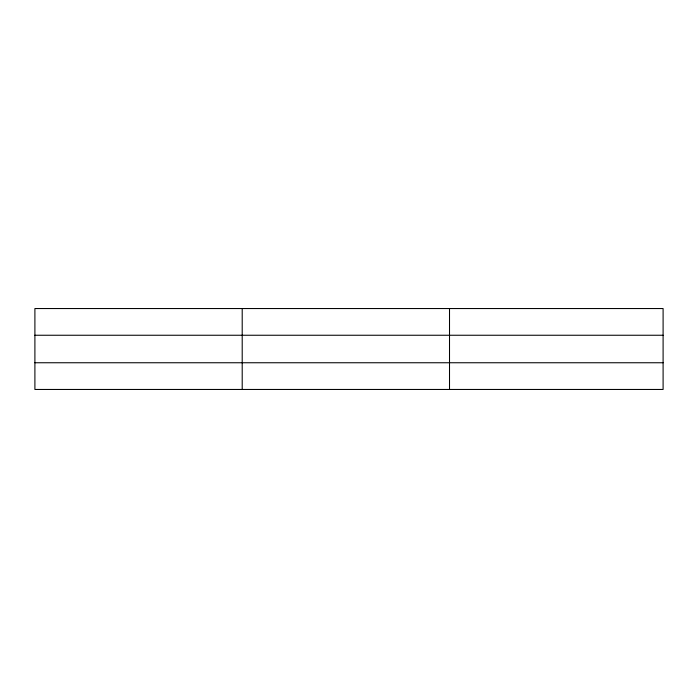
<?xml version="1.0" encoding="UTF-8"?>
<svg xmlns="http://www.w3.org/2000/svg" width="698" height="698" viewBox="0 0 698 698"><rect width="100%" height="100%" fill="white"/><g stroke="black" fill="none" stroke-linecap="round" stroke-linejoin="round"><path stroke-width="1.05" d="M242.206 308.542L242.206 389.458M449.512 308.542L449.512 389.458M663.1 362.751L663.1 389.458L34.9 389.458L34.9 308.542L663.1 308.542L663.1 362.751L34.9 362.751M34.9 335.249L663.1 335.249"/></g></svg>
